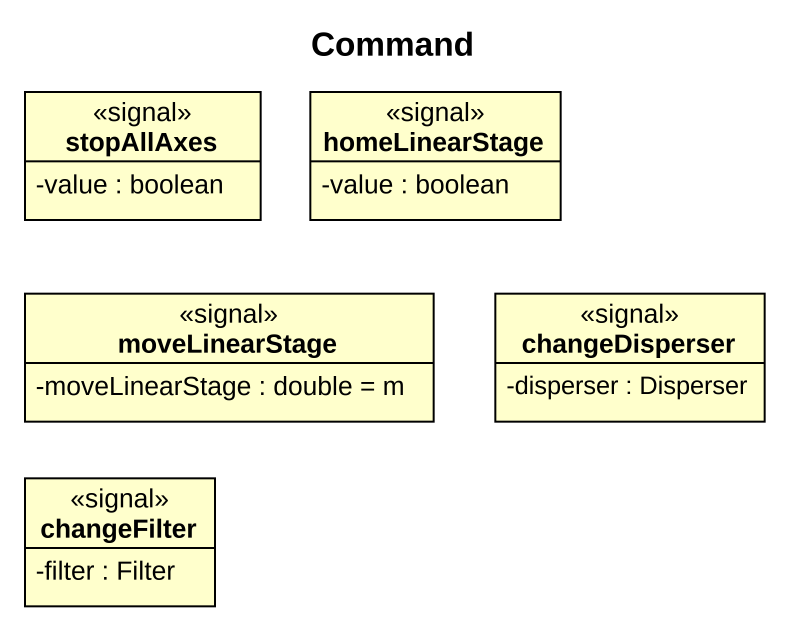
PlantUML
@startuml
title Command
hide circle
hide empty members
skinparam classAttributeIconSize 0
class stopAllAxes <<signal>> {
  -value : boolean
}
class homeLinearStage <<signal>> {
  -value : boolean
}
class moveLinearStage <<signal>> {
  -moveLinearStage : double = m
}
class changeDisperser <<signal>> {
  -disperser : Disperser
}
class changeFilter <<signal>> {
  -filter : Filter
}
@enduml
